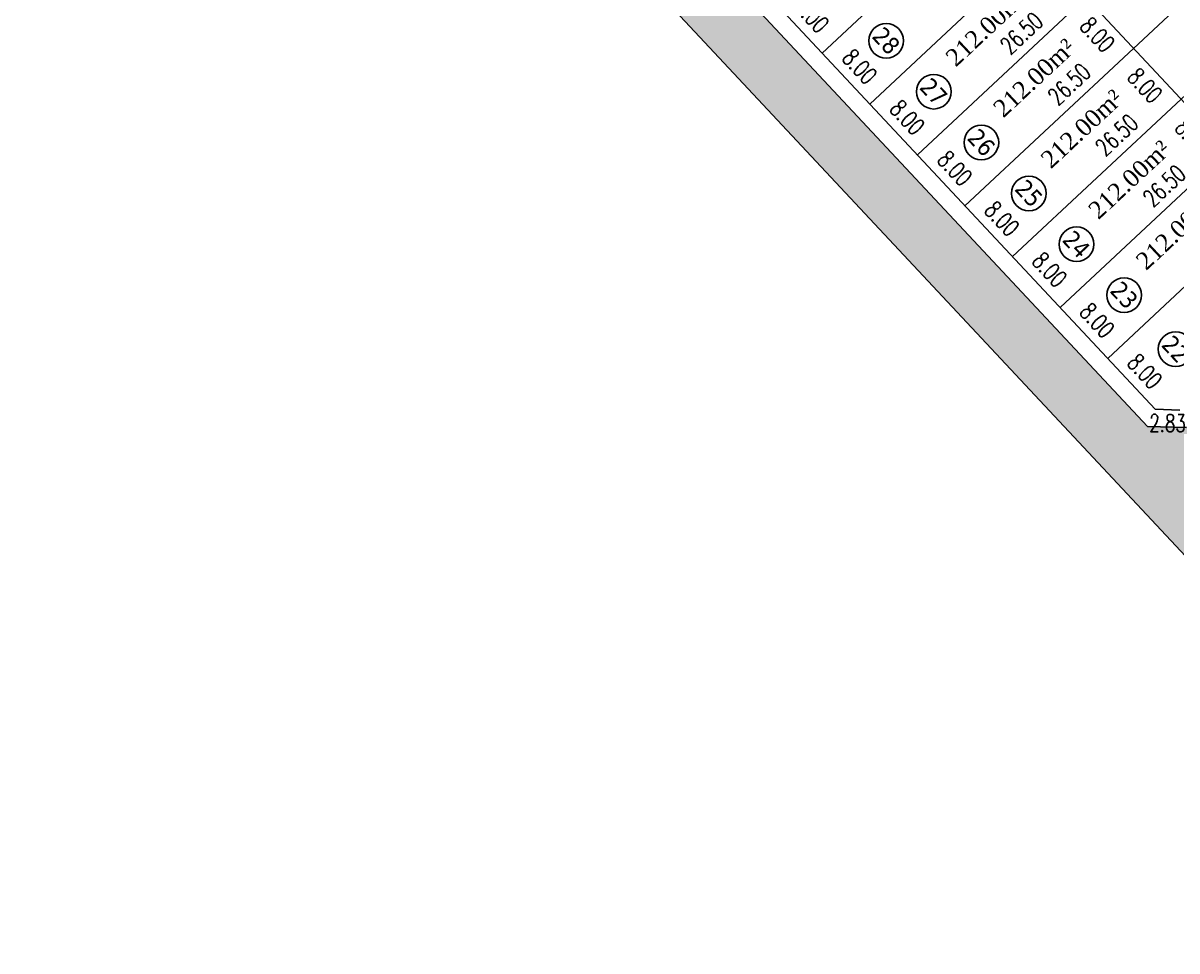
# Model space of a CAD drawing. Header units: metres. Extents: x 437145 to 438174, y 9614495 to 9615043.
# Drawn here: x 437204.8 to 437337.3, y 9614523.7 to 9614630.3 of the extents above; entities that cross this region are included whole.
import ezdxf

# ---------------------------------------------------------------- set-up
doc = ezdxf.new("R2010")
doc.units = ezdxf.units.M
doc.header["$PDMODE"] = 35
doc.header["$PDSIZE"] = 0.1
for name, color, linetype in [('COTAS', 10, 'Continuous'), ('Layer3', 1, 'Continuous'), ('M_FIO', 32, 'Continuous'), ('ÁREA', 7, 'Continuous')]:
    doc.layers.add(name, color=color, linetype=linetype)
doc.styles.add('COTAS', font='romans.shx', dxfattribs={"width": 0.7})
doc.styles.add('tahoma', font='tahoma.ttf')
doc.styles.add('ÁREA', font='times.ttf', dxfattribs={"height": 2})
doc.dimstyles.new('C-75', dxfattribs={"dimtxt": 2, "dimasz": 0.2, "dimexe": 0, "dimexo": 0, "dimgap": 1, "dimtad": 0, "dimzin": 4, "dimdsep": 46, "dimtxsty": 'COTAS', "dimblk1": 'BOL-COT', "dimblk2": 'BOL-COT', "dimsah": 1, "dimcen": 0.1, "dimse1": 1, "dimse2": 1, "dimsd1": 1, "dimsd2": 1, "dimclrd": 8, "dimclre": 256, "dimaunit": 1, "dimadec": 3, "dimazin": 0, "dimtfac": 0.5, "dimtix": 1, "dimtmove": 0, "dimatfit": 3, "dimldrblk": 'BOL-COT', "dimfxl": 1, "dimtolj": 1, "dimtzin": 0, "dimarcsym": 0})

# ---------------------------------------------------------------- blocks, each defined once
blk = doc.blocks.new('*D137')
at = {"layer": 'Defpoints', "color": 0, "transparency": 16777216}
for p in [(2435.57, 1069.55), (2435.57, 1061.55), (2437.36, 1061.55)]:
    blk.add_point(p, dxfattribs=at)
at = {"layer": 'Layer3', "transparency": 16777216, "insert": (2437.36, 1065.55), "char_height": 2, "attachment_point": 5, "rotation": 270.002, "style": 'COTAS'}
blk.add_mtext('\\A1;8.00', dxfattribs=at)
blk = doc.blocks.new('BOL-COT')
at = {"layer": 'COTAS'}
for p, q in [((-2, 0), (2, 0)), ((0, -3), (0, 3))]:
    blk.add_line(p, q, dxfattribs=at)
blk.add_circle((0, 0), 0.4, dxfattribs=at)
blk = doc.blocks.new('*D138')
at = {"layer": 'Defpoints', "color": 0, "transparency": 16777216}
for p in [(2435.57, 1061.48), (2435.57, 1053.48), (2437.36, 1053.48)]:
    blk.add_point(p, dxfattribs=at)
at = {"layer": 'Layer3', "transparency": 16777216, "insert": (2437.36, 1057.48), "char_height": 2, "attachment_point": 5, "rotation": 270.002, "style": 'COTAS'}
blk.add_mtext('\\A1;8.00', dxfattribs=at)
blk = doc.blocks.new('*D139')
at = {"layer": 'Defpoints', "color": 0, "transparency": 16777216}
for p in [(2435.57, 1053.48), (2435.57, 1045.48), (2437.36, 1045.48)]:
    blk.add_point(p, dxfattribs=at)
at = {"layer": 'Layer3', "transparency": 16777216, "insert": (2437.36, 1049.48), "char_height": 2, "attachment_point": 5, "rotation": 270.002, "style": 'COTAS'}
blk.add_mtext('\\A1;8.00', dxfattribs=at)
blk = doc.blocks.new('*D140')
at = {"layer": 'Defpoints', "color": 0, "transparency": 16777216}
for p in [(2435.57, 1045.48), (2435.57, 1037.48), (2437.36, 1037.48)]:
    blk.add_point(p, dxfattribs=at)
at = {"layer": 'Layer3', "transparency": 16777216, "insert": (2437.36, 1041.48), "char_height": 2, "attachment_point": 5, "rotation": 270.002, "style": 'COTAS'}
blk.add_mtext('\\A1;8.00', dxfattribs=at)
blk = doc.blocks.new('*D141')
at = {"layer": 'Defpoints', "color": 0, "transparency": 16777216}
for p in [(2435.57, 1037.55), (2435.57, 1029.55), (2437.36, 1029.55)]:
    blk.add_point(p, dxfattribs=at)
at = {"layer": 'Layer3', "transparency": 16777216, "insert": (2437.36, 1033.55), "char_height": 2, "attachment_point": 5, "rotation": 270.002, "style": 'COTAS'}
blk.add_mtext('\\A1;8.00', dxfattribs=at)
blk = doc.blocks.new('*D142')
at = {"layer": 'Defpoints', "color": 0, "transparency": 16777216}
for p in [(2435.57, 1029.55), (2435.57, 1021.55), (2437.36, 1021.55)]:
    blk.add_point(p, dxfattribs=at)
at = {"layer": 'Layer3', "transparency": 16777216, "insert": (2437.36, 1025.55), "char_height": 2, "attachment_point": 5, "rotation": 270.002, "style": 'COTAS'}
blk.add_mtext('\\A1;8.00', dxfattribs=at)
blk = doc.blocks.new('*D143')
at = {"layer": 'Defpoints', "color": 0, "transparency": 16777216}
for p in [(2435.57, 1021.55), (2435.57, 1013.55), (2437.36, 1013.55)]:
    blk.add_point(p, dxfattribs=at)
at = {"layer": 'Layer3', "transparency": 16777216, "insert": (2437.36, 1017.55), "char_height": 2, "attachment_point": 5, "rotation": 270.002, "style": 'COTAS'}
blk.add_mtext('\\A1;8.00', dxfattribs=at)
blk = doc.blocks.new('*D144')
at = {"layer": 'Defpoints', "color": 0, "transparency": 16777216}
for p in [(2435.57, 1013.55), (2435.57, 1005.55), (2437.36, 1005.55)]:
    blk.add_point(p, dxfattribs=at)
at = {"layer": 'Layer3', "transparency": 16777216, "insert": (2437.36, 1009.55), "char_height": 2, "attachment_point": 5, "rotation": 270.002, "style": 'COTAS'}
blk.add_mtext('\\A1;8.00', dxfattribs=at)
blk = doc.blocks.new('*D161')
at = {"layer": 'Defpoints', "color": 0, "transparency": 16777216}
for p in [(2457.27, 1029.52), (2457.27, 1021.52), (2459.8, 1021.52)]:
    blk.add_point(p, dxfattribs=at)
at = {"layer": 'Layer3', "transparency": 16777216, "insert": (2459.8, 1025.52), "char_height": 2, "attachment_point": 5, "rotation": 270.002, "style": 'COTAS'}
blk.add_mtext('\\A1;8.00', dxfattribs=at)
blk = doc.blocks.new('*D162')
at = {"layer": 'Defpoints', "color": 0, "transparency": 16777216}
for p in [(2457.27, 1037.52), (2457.27, 1029.52), (2459.8, 1029.52)]:
    blk.add_point(p, dxfattribs=at)
at = {"layer": 'Layer3', "transparency": 16777216, "insert": (2459.8, 1033.52), "char_height": 2, "attachment_point": 5, "rotation": 270.002, "style": 'COTAS'}
blk.add_mtext('\\A1;8.00', dxfattribs=at)
blk = doc.blocks.new('*D163')
at = {"layer": 'Defpoints', "color": 0, "transparency": 16777216}
for p in [(2457.27, 1045.52), (2457.27, 1037.52), (2459.8, 1037.52)]:
    blk.add_point(p, dxfattribs=at)
at = {"layer": 'Layer3', "transparency": 16777216, "insert": (2459.8, 1041.52), "char_height": 2, "attachment_point": 5, "rotation": 270.002, "style": 'COTAS'}
blk.add_mtext('\\A1;8.00', dxfattribs=at)
blk = doc.blocks.new('*D164')
at = {"layer": 'Defpoints', "color": 0, "transparency": 16777216}
for p in [(2457.27, 1053.52), (2457.27, 1045.52), (2459.8, 1045.52)]:
    blk.add_point(p, dxfattribs=at)
at = {"layer": 'Layer3', "transparency": 16777216, "insert": (2459.8, 1049.52), "char_height": 2, "attachment_point": 5, "rotation": 270.002, "style": 'COTAS'}
blk.add_mtext('\\A1;8.00', dxfattribs=at)
blk = doc.blocks.new('*D200')
at = {"layer": 'Defpoints', "color": 0, "transparency": 16777216}
for p in [(2466.81, 1063.59), (2440.31, 1061.54), (2466.81, 1061.54)]:
    blk.add_point(p, dxfattribs=at)
at = {"layer": 'Layer3', "transparency": 16777216, "insert": (2453.56, 1063.59), "char_height": 2, "attachment_point": 5, "rotation": 0.002, "style": 'COTAS'}
blk.add_mtext('\\A1;26.50', dxfattribs=at)
blk = doc.blocks.new('*D202')
at = {"layer": 'Defpoints', "color": 0, "transparency": 16777216}
for p in [(2466.81, 1055.59), (2440.31, 1053.54), (2466.81, 1053.54)]:
    blk.add_point(p, dxfattribs=at)
at = {"layer": 'Layer3', "transparency": 16777216, "insert": (2453.56, 1055.59), "char_height": 2, "attachment_point": 5, "rotation": 0.002, "style": 'COTAS'}
blk.add_mtext('\\A1;26.50', dxfattribs=at)
blk = doc.blocks.new('*D204')
at = {"layer": 'Defpoints', "color": 0, "transparency": 16777216}
for p in [(2466.81, 1047.59), (2440.31, 1045.54), (2466.81, 1045.54)]:
    blk.add_point(p, dxfattribs=at)
at = {"layer": 'Layer3', "transparency": 16777216, "insert": (2453.56, 1047.59), "char_height": 2, "attachment_point": 5, "rotation": 0.002, "style": 'COTAS'}
blk.add_mtext('\\A1;26.50', dxfattribs=at)
blk = doc.blocks.new('*D205')
at = {"layer": 'Defpoints', "color": 0, "transparency": 16777216}
for p in [(2488.28, 1039.59), (2461.78, 1037.54), (2488.28, 1037.54)]:
    blk.add_point(p, dxfattribs=at)
at = {"layer": 'Layer3', "transparency": 16777216, "insert": (2475.03, 1039.59), "char_height": 2, "attachment_point": 5, "rotation": 0.002, "style": 'COTAS'}
blk.add_mtext('\\A1;26.50', dxfattribs=at)
blk = doc.blocks.new('*D206')
at = {"layer": 'Defpoints', "color": 0, "transparency": 16777216}
for p in [(2466.81, 1039.59), (2440.31, 1037.54), (2466.81, 1037.54)]:
    blk.add_point(p, dxfattribs=at)
at = {"layer": 'Layer3', "transparency": 16777216, "insert": (2453.56, 1039.59), "char_height": 2, "attachment_point": 5, "rotation": 0.002, "style": 'COTAS'}
blk.add_mtext('\\A1;26.50', dxfattribs=at)
blk = doc.blocks.new('*D207')
at = {"layer": 'Defpoints', "color": 0, "transparency": 16777216}
for p in [(2488.28, 1031.59), (2461.78, 1029.54), (2488.28, 1029.54)]:
    blk.add_point(p, dxfattribs=at)
at = {"layer": 'Layer3', "transparency": 16777216, "insert": (2475.03, 1031.59), "char_height": 2, "attachment_point": 5, "rotation": 0.002, "style": 'COTAS'}
blk.add_mtext('\\A1;26.50', dxfattribs=at)
blk = doc.blocks.new('*D208')
at = {"layer": 'Defpoints', "color": 0, "transparency": 16777216}
for p in [(2466.81, 1031.59), (2440.31, 1029.54), (2466.81, 1029.54)]:
    blk.add_point(p, dxfattribs=at)
at = {"layer": 'Layer3', "transparency": 16777216, "insert": (2453.56, 1031.59), "char_height": 2, "attachment_point": 5, "rotation": 0.002, "style": 'COTAS'}
blk.add_mtext('\\A1;26.50', dxfattribs=at)
blk = doc.blocks.new('*D210')
at = {"layer": 'Defpoints', "color": 0, "transparency": 16777216}
for p in [(2466.81, 1023.59), (2440.32, 1021.54), (2466.81, 1021.54)]:
    blk.add_point(p, dxfattribs=at)
at = {"layer": 'Layer3', "transparency": 16777216, "insert": (2453.56, 1023.59), "char_height": 2, "attachment_point": 5, "rotation": 0.002, "style": 'COTAS'}
blk.add_mtext('\\A1;26.50', dxfattribs=at)
blk = doc.blocks.new('*D212')
at = {"layer": 'Defpoints', "color": 0, "transparency": 16777216}
for p in [(2466.82, 1015.59), (2440.32, 1013.54), (2466.82, 1013.54)]:
    blk.add_point(p, dxfattribs=at)
at = {"layer": 'Layer3', "transparency": 16777216, "insert": (2453.57, 1015.59), "char_height": 2, "attachment_point": 5, "rotation": 0.002, "style": 'COTAS'}
blk.add_mtext('\\A1;26.50', dxfattribs=at)
blk = doc.blocks.new('*D365')
at = {"layer": 'Defpoints', "color": 0, "transparency": 16777216}
for p in [(2435.28, 1005.54), (2437.34, 1003.6), (2436.25, 1002.45)]:
    blk.add_point(p, dxfattribs=at)
at = {"layer": 'Layer3', "transparency": 16777216, "insert": (2435.22, 1003.42), "char_height": 2, "attachment_point": 5, "rotation": 316.6421, "style": 'COTAS'}
blk.add_mtext('\\A1;2.83', dxfattribs=at)
blk = doc.blocks.new('atutu')
h = blk.add_hatch(color=252)
h.dxf.hatch_style = 1
h.paths.add_polyline_path([(2863.271, 1159.558), (2832.441, 1159.557), (2829.27, 1162.729), (2829.271, 1186.557), (2822.271, 1186.557), (2822.27, 1162.728), (2819.098, 1159.557), (2712.444, 1159.553), (2709.272, 1162.724), (2709.271, 1186.548), (2702.271, 1186.553), (2702.272, 1162.724), (2699.101, 1159.552), (2531.944, 1159.546), (2528.772, 1162.718), (2528.771, 1186.546), (2521.771, 1186.546), (2521.772, 1162.718), (2518.601, 1159.546), (2436.444, 1159.543), (2433.273, 1162.713), (2433.273, 1186.282), (2426.273, 1186.282), (2426.282, 928.758), (2433.282, 928.743), (2433.28, 991.384), (2436.439, 994.543), (2521.437, 994.546), (2521.437, 994.546), (2524.218, 994.546), (2531.218, 994.546), (2534.78, 994.547), (2534.769, 994.547), (2792.107, 994.556), (2795.278, 991.384), (2795.281, 928.756), (2802.281, 928.756), (2802.278, 991.395), (2805.439, 994.556), (2853.118, 994.558), (2856.278, 991.397), (2856.281, 928.758), (2863.271, 928.758)])
h.paths.add_polyline_path([(2612.273, 1149.378), (2612.278, 1004.721), (2609.106, 1001.549), (2561.45, 1001.548), (2558.278, 1004.719), (2558.273, 1149.376), (2561.444, 1152.548), (2609.101, 1152.549)], flags=16)
h.paths.add_polyline_path([(2619.273, 1149.378), (2622.444, 1152.55), (2670.101, 1152.551), (2673.273, 1149.38), (2673.278, 1004.723), (2670.106, 1001.551), (2622.45, 1001.55), (2619.278, 1004.721)], flags=16)
h.paths.add_polyline_path([(2551.273, 1149.376), (2551.278, 1004.719), (2548.106, 1001.547), (2500.45, 1001.545), (2497.278, 1004.717), (2497.273, 1149.374), (2500.444, 1152.545), (2548.101, 1152.547)], flags=16)
h.paths.add_polyline_path([(2680.273, 1149.38), (2683.444, 1152.552), (2731.101, 1152.554), (2734.273, 1149.382), (2734.278, 1004.725), (2731.106, 1001.554), (2683.45, 1001.552), (2680.278, 1004.723)], flags=16)
h.paths.add_polyline_path([(2490.273, 1149.373), (2490.278, 1004.717), (2487.106, 1001.545), (2436.452, 1001.543), (2433.279, 1004.716), (2433.274, 1149.373), (2436.444, 1152.543), (2487.101, 1152.545)], flags=16)
h.paths.add_polyline_path([(2741.273, 1149.382), (2744.444, 1152.554), (2792.101, 1152.556), (2795.273, 1149.384), (2795.278, 1004.727), (2792.106, 1001.556), (2744.45, 1001.554), (2741.278, 1004.725)], flags=16)
h.paths.add_polyline_path([(2802.273, 1149.384), (2805.444, 1152.556), (2853.101, 1152.558), (2856.273, 1149.386), (2856.278, 1004.73), (2853.106, 1001.558), (2805.45, 1001.556), (2802.278, 1004.728)], flags=16)
at = {"layer": 'Layer3', "color": 0}
blk.add_line((2435.278, 1005.543), (2437.278, 1003.543), dxfattribs=at)
for points in [[(2461.778, 1003.544), (2461.773, 1150.544)], [(2435.273, 1148.543), (2435.278, 1005.543)], [(2435.276, 1061.543), (2488.276, 1061.545)], [(2435.276, 1053.543), (2488.276, 1053.545)], [(2435.276, 1045.543), (2488.276, 1045.545)], [(2435.277, 1037.543), (2488.277, 1037.545)], [(2435.277, 1029.543), (2488.277, 1029.545)], [(2435.277, 1021.543), (2488.277, 1021.545)], [(2435.278, 1013.543), (2488.278, 1013.545)]]:
    blk.add_lwpolyline(points, dxfattribs=at)
for centre in [(2441.606, 1057.564), (2441.606, 1049.564), (2441.607, 1041.564), (2441.607, 1033.564), (2441.607, 1025.564), (2441.607, 1017.564), (2441.696, 1008.994)]:
    blk.add_circle(centre, 1.991, dxfattribs=at)
at = {"layer": 'M_FIO'}
blk.add_line((2433.279, 1004.716), (2436.452, 1001.543), dxfattribs=at)
blk.add_line((2433.279, 1004.716), (2436.452, 1001.543), dxfattribs=at)
for points in [[(2426.273, 1186.078), (2426.282, 928.758)], [(2426.273, 1186.078), (2426.282, 928.758)], [(2433.274, 1149.373), (2433.279, 1004.716)], [(2433.274, 1149.373), (2433.279, 1004.716)]]:
    blk.add_lwpolyline(points, dxfattribs=at)
at = {"layer": 'Layer3', "color": 5, "char_height": 2, "attachment_point": 5, "rotation": 270.04973, "style": 'tahoma'}
for s, insert in [('\\A1;28', (2441.606, 1057.564)), ('\\A1;27', (2441.606, 1049.564)), ('\\A1;26', (2441.607, 1041.564)), ('\\A1;25', (2441.607, 1033.564)), ('\\A1;24', (2441.607, 1025.564)), ('\\A1;23', (2441.607, 1017.564)), ('\\A1;22', (2441.696, 1008.994))]:
    blk.add_mtext(s, dxfattribs=dict(at, insert=insert))
at = {"layer": 'ÁREA', "linetype": 'Continuous', "lineweight": -2, "extrusion": (0.026231, -0.000470843, 0.999656), "style": 'ÁREA'}
for p in [(1093.573, -2425.387, 59.099), (1085.574, -2425.531, 59.103), (1077.575, -2425.675, 59.106), (1069.577, -2425.818, 59.11), (1061.578, -2425.962, 59.114)]:
    blk.add_text('212.00m²', height=2, rotation=271, dxfattribs=at).set_placement(p)
at = {"layer": 'Layer3', "color": 0}
for p1, p2, distance, picture, middle in [((2435.566, 1069.552), (2435.566, 1061.552), 1.792, '*D137', (2437.359, 1065.552)), ((2440.314, 1061.543), (2466.814, 1061.544), 2.046, '*D200', (2453.564, 1063.59)), ((2435.566, 1061.476), (2435.567, 1053.476), 1.792, '*D138', (2437.359, 1057.476)), ((2440.314, 1053.543), (2466.814, 1053.544), 2.046, '*D202', (2453.564, 1055.59)), ((2435.567, 1053.476), (2435.567, 1045.476), 1.792, '*D139', (2437.359, 1049.476)), ((2457.265, 1053.52), (2457.266, 1045.52), 2.531, '*D164', (2459.796, 1049.52)), ((2440.314, 1045.543), (2466.814, 1045.544), 2.046, '*D204', (2453.564, 1047.59)), ((2435.567, 1045.476), (2435.567, 1037.476), 1.792, '*D140', (2437.359, 1041.476)), ((2457.266, 1045.52), (2457.266, 1037.52), 2.531, '*D163', (2459.796, 1041.52)), ((2440.314, 1037.543), (2466.814, 1037.544), 2.046, '*D206', (2453.564, 1039.59)), ((2461.777, 1037.544), (2488.277, 1037.545), 2.046, '*D205', (2475.027, 1039.591)), ((2435.567, 1037.552), (2435.568, 1029.552), 1.792, '*D141', (2437.36, 1033.552)), ((2457.266, 1037.52), (2457.266, 1029.52), 2.531, '*D162', (2459.797, 1033.52)), ((2440.315, 1029.543), (2466.815, 1029.544), 2.046, '*D208', (2453.565, 1031.59)), ((2461.777, 1029.544), (2488.277, 1029.545), 2.046, '*D207', (2475.027, 1031.591)), ((2435.568, 1029.552), (2435.568, 1021.552), 1.792, '*D142', (2437.36, 1025.552)), ((2457.266, 1029.52), (2457.267, 1021.52), 2.531, '*D161', (2459.797, 1025.52)), ((2440.315, 1021.543), (2466.815, 1021.544), 2.046, '*D210', (2453.565, 1023.59)), ((2435.568, 1021.552), (2435.568, 1013.552), 1.792, '*D143', (2437.36, 1017.552)), ((2440.315, 1013.543), (2466.815, 1013.544), 2.046, '*D212', (2453.565, 1015.59)), ((2435.568, 1013.552), (2435.568, 1005.552), 1.792, '*D144', (2437.361, 1009.552)), ((2435.278, 1005.543), (2437.335, 1003.6), -1.582, '*D365', (2435.22, 1003.421))]:
    dim = blk.add_aligned_dim(p1=p1, p2=p2, distance=distance, dimstyle='C-75', dxfattribs=at)
    dim.commit()
    dim.dimension.update_dxf_attribs({"geometry": picture, "text_midpoint": middle})

msp = doc.modelspace()

# ---------------------------------------------------------------- block references
at = {"rotation": 43.07140519794264}
msp.add_blockref('atutu', (436242.56989, 9612188.32106), dxfattribs=at)

doc.saveas('drawing.dxf')
